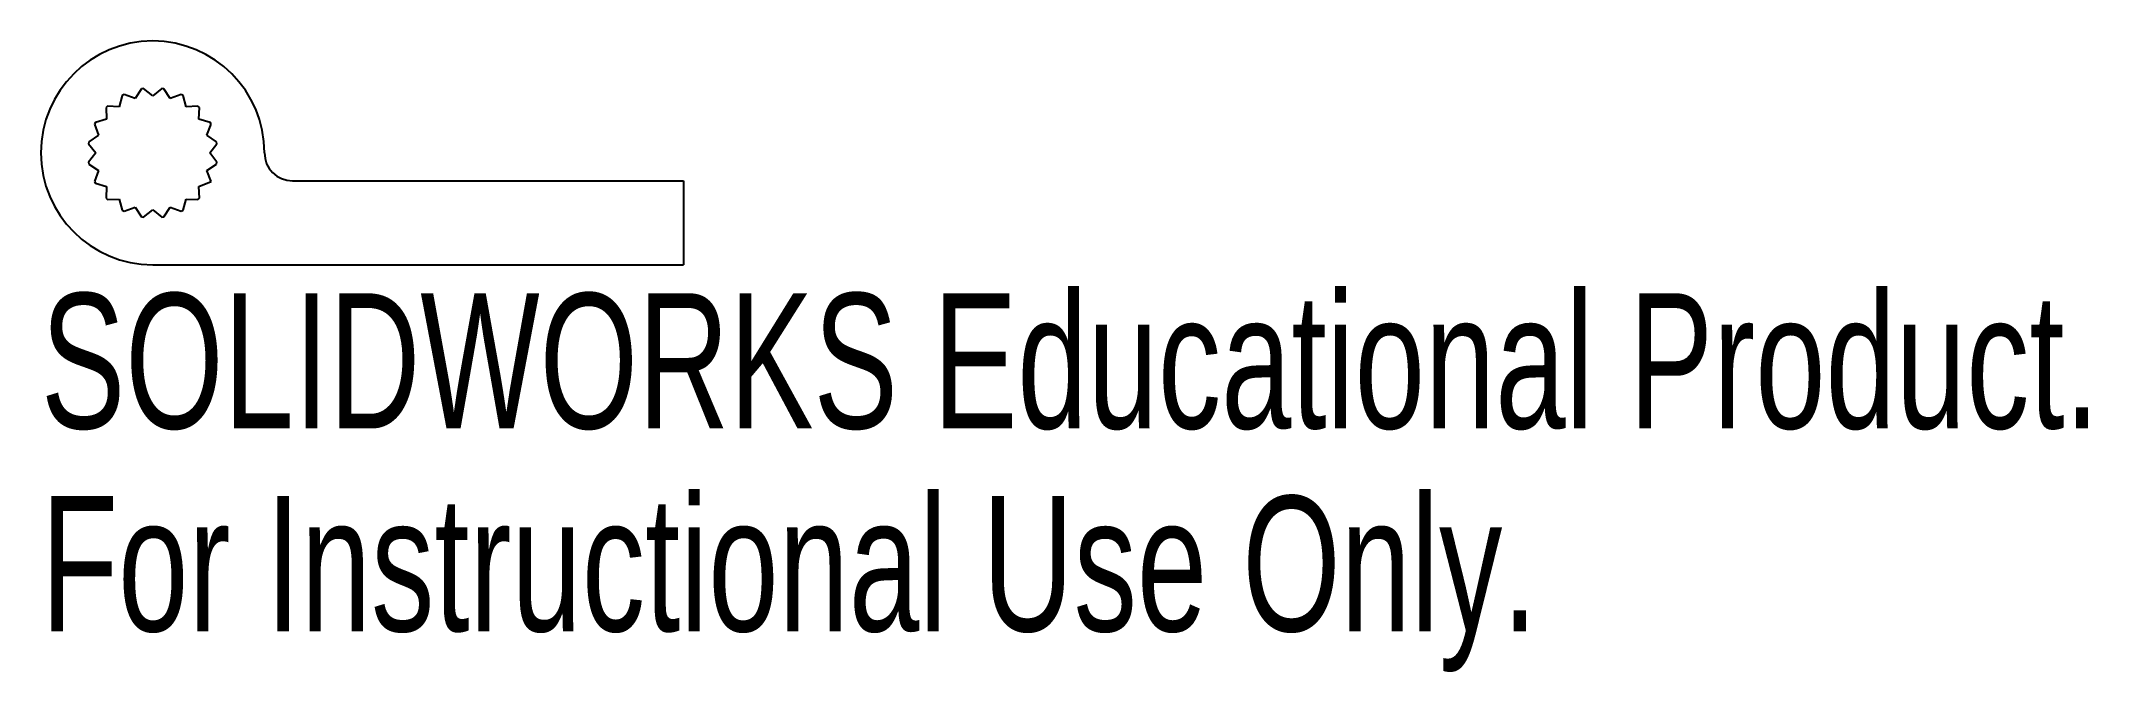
# Model space of a CAD drawing. Header units: millimetres. Extents: x -4 to 69.3, y -18.6 to 4.
import ezdxf

# ---------------------------------------------------------------- set-up
doc = ezdxf.new("R2010")
doc.units = ezdxf.units.MM
doc.styles.add('SLDTEXTSTYLE0', font='TXT', dxfattribs={"width": 0.7})

msp = doc.modelspace()

# ---------------------------------------------------------------- linework, layer by layer
at = {"color": 7, "linetype": 'Continuous', "lineweight": 25}
for p, q in [((-0.399, 2.289), (-0.631, 1.942)), ((-0.327, 2.302), (-0.399, 2.289)), ((0, 2.041), (-0.327, 2.302)), ((0.327, 2.302), (0, 2.041)), ((0.4, 2.289), (0.327, 2.302)), ((0.63, 1.942), (0.4, 2.289)), ((-1.617, 1.67), (-1.669, 1.617)), ((-1.669, 1.617), (-1.65, 1.201)), ((-1.2, 1.651), (-1.617, 1.67)), ((-1.088, 2.054), (-1.2, 1.651)), ((-1.022, 2.087), (-1.088, 2.054)), ((-0.631, 1.942), (-1.022, 2.087)), ((1.022, 2.087), (0.63, 1.942)), ((1.087, 2.054), (1.022, 2.087)), ((1.199, 1.651), (1.087, 2.054)), ((1.616, 1.67), (1.199, 1.651)), ((1.669, 1.617), (1.616, 1.67)), ((1.651, 1.201), (1.669, 1.617)), ((-2.053, 1.088), (-2.087, 1.023)), ((-2.087, 1.023), (-1.94, 0.631)), ((-1.65, 1.201), (-2.053, 1.088)), ((2.053, 1.088), (1.651, 1.201)), ((1.94, 0.631), (2.087, 1.023)), ((2.087, 1.023), (2.053, 1.088)), ((-2.289, 0.4), (-2.301, 0.327)), ((-2.301, 0.327), (-2.041, 0.001)), ((-2.041, 0.001), (-2.301, -0.327)), ((-1.94, 0.631), (-2.289, 0.4)), ((2.288, 0.4), (1.94, 0.631)), ((2.04, 0.001), (2.3, 0.327)), ((2.3, -0.327), (2.04, 0.001)), ((2.3, 0.327), (2.288, 0.4)), ((-2.301, -0.327), (-2.289, -0.399)), ((-2.289, -0.399), (-1.94, -0.63)), ((-1.94, -0.63), (-2.087, -1.022)), ((1.94, -0.63), (2.288, -0.399)), ((2.087, -1.022), (1.94, -0.63)), ((2.288, -0.399), (2.3, -0.327)), ((-2.087, -1.022), (-2.053, -1.087)), ((-2.053, -1.087), (-1.65, -1.199)), ((-1.65, -1.199), (-1.669, -1.616)), ((1.651, -1.199), (2.087, -1.022)), ((1.669, -1.616), (1.651, -1.199)), ((5, -1), (19, -1)), ((19, -1), (19, -4)), ((-1.669, -1.616), (-1.617, -1.669)), ((-1.617, -1.669), (-1.2, -1.651)), ((-1.2, -1.651), (-1.088, -2.053)), ((-1.088, -2.053), (-1.022, -2.087)), ((-1.022, -2.087), (-0.631, -1.94)), ((-0.631, -1.94), (-0.399, -2.288)), ((-0.327, -2.3), (0, -2.04)), ((0, -2.04), (0.327, -2.3)), ((0.4, -2.288), (0.63, -1.94)), ((0.63, -1.94), (1.022, -2.087)), ((1.022, -2.087), (1.087, -2.053)), ((1.087, -2.053), (1.199, -1.651)), ((1.199, -1.651), (1.616, -1.669)), ((1.616, -1.669), (1.669, -1.616)), ((-0.399, -2.288), (-0.327, -2.3)), ((0.327, -2.3), (0.4, -2.288)), ((0, -4), (19, -4))]:
    msp.add_line(p, q, dxfattribs=at)
for centre, radius, start in [((0, 0), 4, 0), ((5, 0), 1, 180)]:
    msp.add_arc(centre, radius, start, 270, dxfattribs=at)

# ---------------------------------------------------------------- texts
at = {"color": 7, "linetype": 'Continuous', "char_height": 4.83362, "attachment_point": 1, "style": 'SLDTEXTSTYLE0'}
for s, insert in [('SOLIDWORKS Educational Product.', (-4, -5.02)), ('For Instructional Use Only.', (-4, -12.27))]:
    msp.add_mtext(s, dxfattribs=dict(at, insert=insert))

doc.saveas('drawing.dxf')
